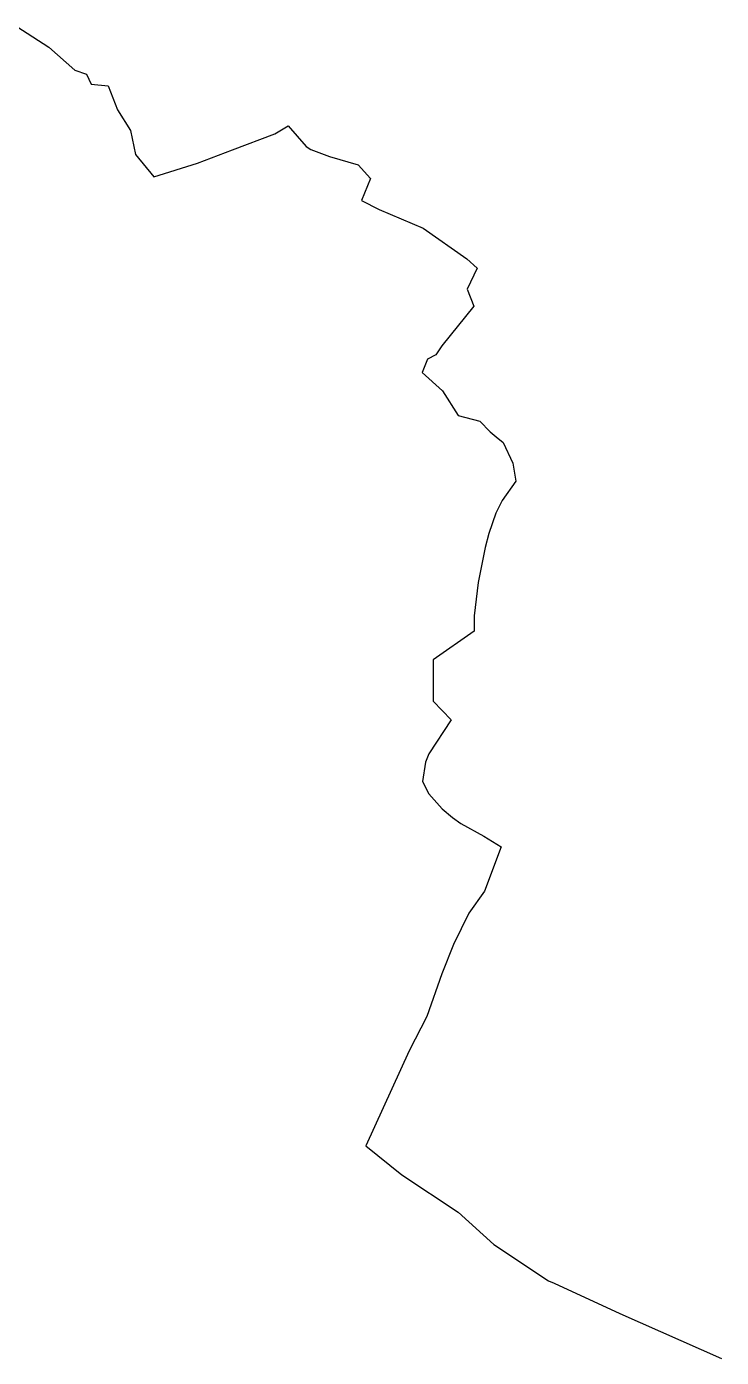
# Model space of a CAD drawing. Extents: x 1204521 to 1207304, y 6151741 to 6153999.
# Drawn here: x 1206475 to 1206877, y 6152614 to 6153385 of the extents above; entities that cross this region are included whole.
import ezdxf

# ---------------------------------------------------------------- set-up
doc = ezdxf.new("R2010")
doc.units = 0
doc.linetypes.add('CONTINU', pattern=[0])
for name, color, linetype in [('1LIEUDIT', 7, 'CONTINU'), ('1PARCELLE', 7, 'CONTINU'), ('1SUBDSECT', 7, 'CONTINU')]:
    doc.layers.add(name, color=color, linetype=linetype)

msp = doc.modelspace()

# ---------------------------------------------------------------- linework, layer by layer
at = {"layer": '1LIEUDIT'}
msp.add_lwpolyline([(1206469.21, 6153384.83), (1206487.8, 6153372.88), (1206502.8, 6153359.69), (1206509.55, 6153357.29), (1206512.35, 6153351.56), (1206522.13, 6153350.57), (1206527.63, 6153336.68), (1206535.09, 6153324.65), (1206538.09, 6153310.8), (1206548.7, 6153297.76), (1206573.99, 6153305.69), (1206594.28, 6153313.38), (1206618.83, 6153322.64), (1206626.55, 6153327.42), (1206636.8, 6153315.46), (1206639.54, 6153313.55), (1206650.47, 6153309.5), (1206666.94, 6153304.79), (1206674.09, 6153296.85), (1206668.99, 6153284.15), (1206679.11, 6153278.97), (1206704.64, 6153268.07), (1206730.06, 6153250.36), (1206735.93, 6153244.85), (1206730.24, 6153232.73), (1206734.06, 6153222.8), (1206715.55, 6153199.88), (1206712.09, 6153194.63), (1206707.13, 6153192.18), (1206704.1, 6153184.47), (1206715.83, 6153173.94), (1206725.03, 6153159.54), (1206737.41, 6153156.36), (1206743.52, 6153150.02), (1206747.04, 6153147.19), (1206751.03, 6153143.99), (1206756.55, 6153132.03), (1206758.38, 6153121.55), (1206750.38, 6153110.23), (1206746.69, 6153102.96), (1206742.65, 6153091.23), (1206740.52, 6153083), (1206736.51, 6153062.79), (1206734.15, 6153043.56), (1206734.27, 6153034.61), (1206710.37, 6153018), (1206710.52, 6152994.11), (1206720.94, 6152983.18), (1206708.04, 6152963.63), (1206706.06, 6152958.66), (1206704.31, 6152947.47), (1206708.05, 6152940.47), (1206715.65, 6152931.77), (1206721.61, 6152926.61), (1206726.5, 6152923.19), (1206739.81, 6152915.95), (1206749.89, 6152909.64), (1206740.11, 6152884.08), (1206731.12, 6152871.32), (1206722.15, 6152853.04), (1206715.41, 6152836.04), (1206706.8, 6152811.44), (1206696.65, 6152791.57), (1206671.37, 6152736.47), (1206692.4, 6152719.68), (1206724.99, 6152698.08), (1206745.56, 6152679.33), (1206777.27, 6152658.39), (1206780.5, 6152656.91), (1206818.59, 6152639.3), (1206877.43, 6152613.22)], dxfattribs=at)
at = {"layer": '1PARCELLE'}
msp.add_lwpolyline([(1206469.21, 6153384.83), (1206487.8, 6153372.88), (1206502.8, 6153359.69), (1206509.55, 6153357.29), (1206512.35, 6153351.56), (1206522.13, 6153350.57), (1206527.63, 6153336.68), (1206535.09, 6153324.65), (1206538.09, 6153310.8), (1206548.7, 6153297.76), (1206573.99, 6153305.69), (1206594.28, 6153313.38), (1206618.83, 6153322.64), (1206626.55, 6153327.42), (1206636.8, 6153315.46), (1206639.54, 6153313.55), (1206639.54, 6153313.55), (1206650.47, 6153309.5), (1206666.94, 6153304.79), (1206674.09, 6153296.85), (1206668.99, 6153284.15), (1206679.11, 6153278.97), (1206704.64, 6153268.07), (1206730.06, 6153250.36), (1206735.93, 6153244.85), (1206730.24, 6153232.73), (1206734.06, 6153222.8), (1206715.55, 6153199.88), (1206712.09, 6153194.63), (1206707.13, 6153192.18), (1206704.1, 6153184.47), (1206715.83, 6153173.94), (1206725.03, 6153159.54), (1206737.41, 6153156.36), (1206743.52, 6153150.02), (1206747.04, 6153147.19), (1206751.03, 6153143.99), (1206756.55, 6153132.03), (1206758.38, 6153121.55), (1206750.38, 6153110.23), (1206746.69, 6153102.96), (1206742.65, 6153091.23), (1206740.52, 6153083), (1206736.51, 6153062.79), (1206734.15, 6153043.56), (1206734.27, 6153034.61), (1206710.37, 6153018), (1206710.52, 6152994.11), (1206720.94, 6152983.18), (1206708.04, 6152963.63), (1206706.06, 6152958.66), (1206704.31, 6152947.47), (1206708.05, 6152940.47), (1206715.65, 6152931.77), (1206721.61, 6152926.61), (1206726.5, 6152923.19), (1206739.81, 6152915.95), (1206749.89, 6152909.64), (1206740.11, 6152884.08), (1206731.12, 6152871.32), (1206722.15, 6152853.04), (1206715.41, 6152836.04), (1206706.8, 6152811.44), (1206696.65, 6152791.57), (1206671.37, 6152736.47), (1206692.4, 6152719.68), (1206724.99, 6152698.08), (1206745.56, 6152679.33), (1206777.27, 6152658.39), (1206780.5, 6152656.91), (1206818.59, 6152639.3), (1206877.43, 6152613.22)], dxfattribs=at)
at = {"layer": '1SUBDSECT'}
msp.add_lwpolyline([(1206469.21, 6153384.83), (1206487.8, 6153372.88), (1206502.8, 6153359.69), (1206509.55, 6153357.29), (1206512.35, 6153351.56), (1206522.13, 6153350.57), (1206527.63, 6153336.68), (1206535.09, 6153324.65), (1206538.09, 6153310.8), (1206548.7, 6153297.76), (1206573.99, 6153305.69), (1206594.28, 6153313.38), (1206618.83, 6153322.64), (1206626.55, 6153327.42), (1206636.8, 6153315.46), (1206639.54, 6153313.55), (1206650.47, 6153309.5), (1206666.94, 6153304.79), (1206674.09, 6153296.85), (1206668.99, 6153284.15), (1206679.11, 6153278.97), (1206704.64, 6153268.07), (1206730.06, 6153250.36), (1206735.93, 6153244.85), (1206730.24, 6153232.73), (1206734.06, 6153222.8), (1206715.55, 6153199.88), (1206712.09, 6153194.63), (1206707.13, 6153192.18), (1206704.1, 6153184.47), (1206715.83, 6153173.94), (1206725.03, 6153159.54), (1206737.41, 6153156.36), (1206743.52, 6153150.02), (1206747.04, 6153147.19), (1206751.03, 6153143.99), (1206756.55, 6153132.03), (1206758.38, 6153121.55), (1206750.38, 6153110.23), (1206746.69, 6153102.96), (1206742.65, 6153091.23), (1206740.52, 6153083), (1206736.51, 6153062.79), (1206734.15, 6153043.56), (1206734.27, 6153034.61), (1206710.37, 6153018), (1206710.52, 6152994.11), (1206720.94, 6152983.18), (1206708.04, 6152963.63), (1206706.06, 6152958.66), (1206704.31, 6152947.47), (1206708.05, 6152940.47), (1206715.65, 6152931.77), (1206721.61, 6152926.61), (1206726.5, 6152923.19), (1206739.81, 6152915.95), (1206749.89, 6152909.64), (1206740.11, 6152884.08), (1206731.12, 6152871.32), (1206722.15, 6152853.04), (1206715.41, 6152836.04), (1206706.8, 6152811.44), (1206696.65, 6152791.57), (1206671.37, 6152736.47), (1206692.4, 6152719.68), (1206724.99, 6152698.08), (1206745.56, 6152679.33), (1206777.27, 6152658.39), (1206780.5, 6152656.91), (1206818.59, 6152639.3), (1206877.43, 6152613.22)], dxfattribs=at)

doc.saveas('drawing.dxf')
